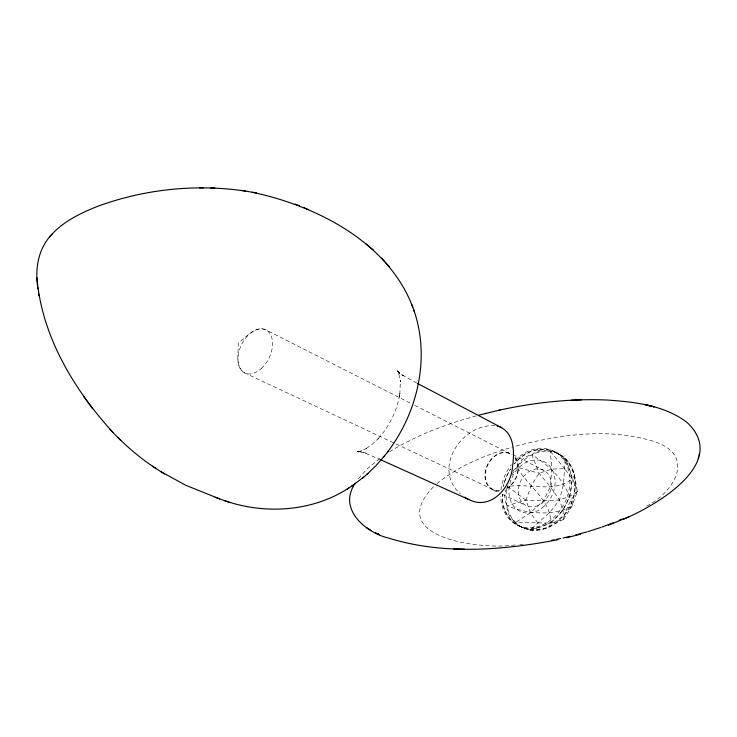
<?xml version="1.0" encoding="UTF-8"?>
<svg xmlns="http://www.w3.org/2000/svg" width="737" height="737" viewBox="0 0 737 737"><rect width="100%" height="100%" fill="white"/><g stroke="black" fill="none" stroke-linecap="round" stroke-linejoin="round"><path stroke-width="0.55" stroke-dasharray="3.69 2.76" d="M530.17 530.014A22.414 3.095 -13.6 0 0 537.798 529.415A22.396 3.095 -13.6 0 0 548.816 527.195L564.33 514.822L572.032 506.079L574.197 494.656L574.473 474.803L569.471 464.798L565.242 458.285L577.311 491.542C570.576 499.161 565.657 509.166 563.787 519.152L548.816 527.204C526.522 536.84 499.704 520.119 502.367 494.463A41.18 32.861 -64 0 0 544.274 525.638A41.18 32.861 -64 0 0 567.932 465.167A41.18 32.861 -64 0 0 514.315 463.942C532.842 439.224 566.919 448.16 574.473 474.803L577.311 491.542L572.032 506.079L563.787 519.152L550.732 523.095L515.587 522.441L516.867 524.035L522.146 527.388L530.115 530.032L549.793 512.436L559.567 499.944L563.437 484.568L565.242 458.285L556.767 452.859L550.346 451.449L551.801 469.091L550.299 486.835L543.528 500.672L530.428 512.74L515.587 522.441C510.99 518.655 506.789 513.293 507.01 507.038C505.61 501.381 503.159 494.859 506.291 489.092M399.822 394.138L400.394 380.449L400.449 381.959L398.385 371.826L399.251 373.88L397.51 370.453L399.095 372.922L396.994 370.167L399.666 373.438L397.483 370.923L403.296 375.833L400.762 374.147L416.709 383.019M399.362 396.957L400.127 392.222M399.638 395.244C396.561 411.845 388.685 427.543 377.151 439.869L378.431 438.487L372.332 444.236L365.008 449.34L366.482 448.511L359.978 451.468L361.941 450.823L358.025 451.892L360.605 451.413L356.994 451.735L360.255 451.661L358.597 451.551L366.003 453.163L363.101 452.26L379.61 459.271M537.936 523.132L530.428 512.74L525.932 500.137L531.101 486.005L539.088 473.255L551.801 469.091L564.606 468.658L572.419 478.801L569.876 496.314L563.013 510.336L550.732 523.095L548.816 527.204M574.473 474.803L572.419 478.801C554.058 493.468 528.991 482.882 507.719 486.567L507.563 486.807M507.249 487.295L506.678 488.299A19.807 15.403 -64 0 0 515.025 457.861M358.366 478.682L367.321 468.714L380.485 457.907M513.026 470.952C519.005 465.296 522.238 455.742 532.003 454.95A22.165 14.528 22 0 1 539.613 450.952A22.147 14.51 22 0 1 550.336 451.495M433.485 486.779C383.157 538.563 483.758 550.299 515.55 544.855M436.949 483.758C458.875 465.471 486.107 454.904 513.201 446.843M646.764 506.024C674.981 491.496 695.958 455.088 654.189 441.592C608.716 427.248 559.429 434.609 514.242 446.539M577.311 491.542L569.876 496.314L559.567 499.944L543.528 500.672L525.932 500.137L507.111 505.794C527.499 513.873 552.022 516.582 572.032 506.079C568.107 483.804 550.898 466.088 532.003 454.95L539.088 473.255L550.299 486.835L559.567 499.944L563.013 510.336L563.787 519.152M389.615 451.772C416.709 435.014 446.908 423.83 477.548 415.502M530.115 530.032L550.732 523.095C551.101 499.585 527.351 486.263 517.199 467.212L539.088 473.255M519.834 544.477L523.049 544.201M494.96 425.7C461.915 423.434 431.633 468.843 460.478 493.901M519.603 526.255L522.69 527.628M517.512 525.306L523.067 527.803M535.394 528.282L537.844 529.387M492.804 489.396L245.016 373.088C234.394 367.404 238.917 352.258 238.171 343.027C245.928 337.97 254.873 325.247 265.882 329.844L410.638 403.286M493.302 490.123L498.378 492.5M502.441 494.407L525.785 505.352M512.795 454.609L544.284 470.621M414.747 405.368L510.225 453.817M537.255 449.763L539.659 451.016M554.731 451.735L560.111 454.582M556.067 452.444L558.793 453.891M525.932 500.137L507.719 486.567L507.701 485.517M550.346 451.449L564.606 468.658M512.16 474.619A41.042 32.843 -64 0 1 570.346 464.66A41.042 32.843 -64 0 1 544.717 528.715A41.042 32.843 -64 0 1 507.922 485.222M515.08 460.459A41.244 32.87 -64 0 1 566.845 465.489A41.244 32.87 -64 0 1 543.187 524.606A41.244 32.87 -64 0 1 500.69 496.425M500.967 489.985A41.244 32.87 -64 0 1 511.358 464.715M499.714 490.658A19.807 15.403 -64 0 1 486.567 467.94A19.807 15.403 -64 0 1 511.819 454.729M499.041 491.137A20.258 15.753 -64 0 1 486.282 467.7A20.258 15.753 -64 0 1 511.764 454.149M515.181 457.355A20.258 15.753 -64 0 1 507.507 488.226M504.007 483.647L503.371 486.429A41.18 32.861 -64 0 1 510.612 468.907L506.669 476.139L504.007 483.647M542.137 503.122A19.678 15.68 -64 0 0 543.998 470.464A19.678 15.68 -64 0 0 518.332 490.022A19.678 15.68 -64 0 0 542.137 503.122M261.303 368.518A24.008 15.284 -64 0 0 266.297 330.065A24.008 15.284 -64 0 0 238.198 355.547A24.008 15.284 -64 0 0 261.303 368.518M542.137 507.894A27.564 21.917 -64 0 0 544.929 462.154A27.564 21.917 -64 0 0 508.954 489.423A27.564 21.917 -64 0 0 542.137 507.894"/><path stroke-width="1.11" d="M622.737 519.511C654.465 506.457 730.155 463.278 687.206 422.587C664.737 405.267 635.027 401.987 607.61 400.062C571.516 398.404 535.32 402.42 500.054 409.984L498.654 410.316M698.132 458.626L698.63 456.829M699.044 455.3L699.56 453.458M355.354 483.205C337.537 508.18 364.769 532.252 387.975 537.909C442.891 555.072 502.293 550.456 557.964 539.687M387.533 452.03C417.833 412.269 430.62 357.242 413.568 309.365M366.704 474.536L376.1 465.526L384.456 455.945M383.857 456.719L388.049 451.366M50.402 235.987C40.59 246.877 36.528 261.865 36.85 276.301C41.18 335.363 73.728 389.357 112.835 432.297M51.378 234.882C63.972 220.87 81.623 212.661 98.859 205.881C145.558 189.004 196.586 183.771 245.697 191.113M49.563 236.955L52.391 233.721M351.77 486.098L363.663 477.143M362.364 478.267L367.901 473.495M224.628 500.663C265.163 514.813 312.58 511.69 348.942 487.94M347.136 489.128L353.465 484.974M629.444 516.563L608.504 525.205M619.071 520.304L622.01 519.041M601.917 527.038L613.193 522.828M588.283 531.497L600.895 527.416M575.588 535.034L587.223 531.792M478.571 415.226L500.054 409.984M580.618 534.168L566.624 537.752M563.022 538.019L570.355 536.278M484.596 413.623L485.775 413.346M551.884 540.23L554.113 539.788M556.343 539.346L560.793 538.461M581.557 399.804L571.23 400.228M199.368 187.843L203.2 187.898M210.819 187.999L214.854 188.064M453.623 548.844L464.347 549.139M252.257 192.237C318.384 206.332 391.513 243.781 414.516 311.991M241.506 190.422L256.577 192.956M497.162 426.069L498.212 426.336M498.728 426.493C514.619 432.269 514.601 452.407 512.537 466.41C511.34 487.139 490.87 510.953 468.796 499.539L380.661 459.75M160.786 471.597L185.752 485.268L219.608 498.894M215.084 497.318L229.152 502.229M295.095 204.02L299.333 205.798M304.086 207.76L308.37 209.557M377.141 533.514L379.61 534.62L375.4 532.722M468.796 499.539L465.747 497.88M417.428 383.397L501.667 427.7M366.676 527.692L371.559 530.695M109.951 429.349C123.816 444.089 139.1 457.64 156.152 468.603M465.369 497.65L464.642 497.171M152.338 466.18L164.664 474.066M365.386 243.376L369.108 246.527M369.928 247.199L373.622 250.322M117.754 437.29L120.739 440.348M381.628 258.107L384.917 261.819M385.976 262.971L389.219 266.637M83.53 396.294L92.586 408.731M411.79 304.482L412.766 307.191M37.587 287.172L37.845 288.886M38.591 293.888L38.895 295.85M36.887 277.913L37.394 285.403M654.032 406.842L645.594 404.797L654.032 406.842"/></g></svg>
